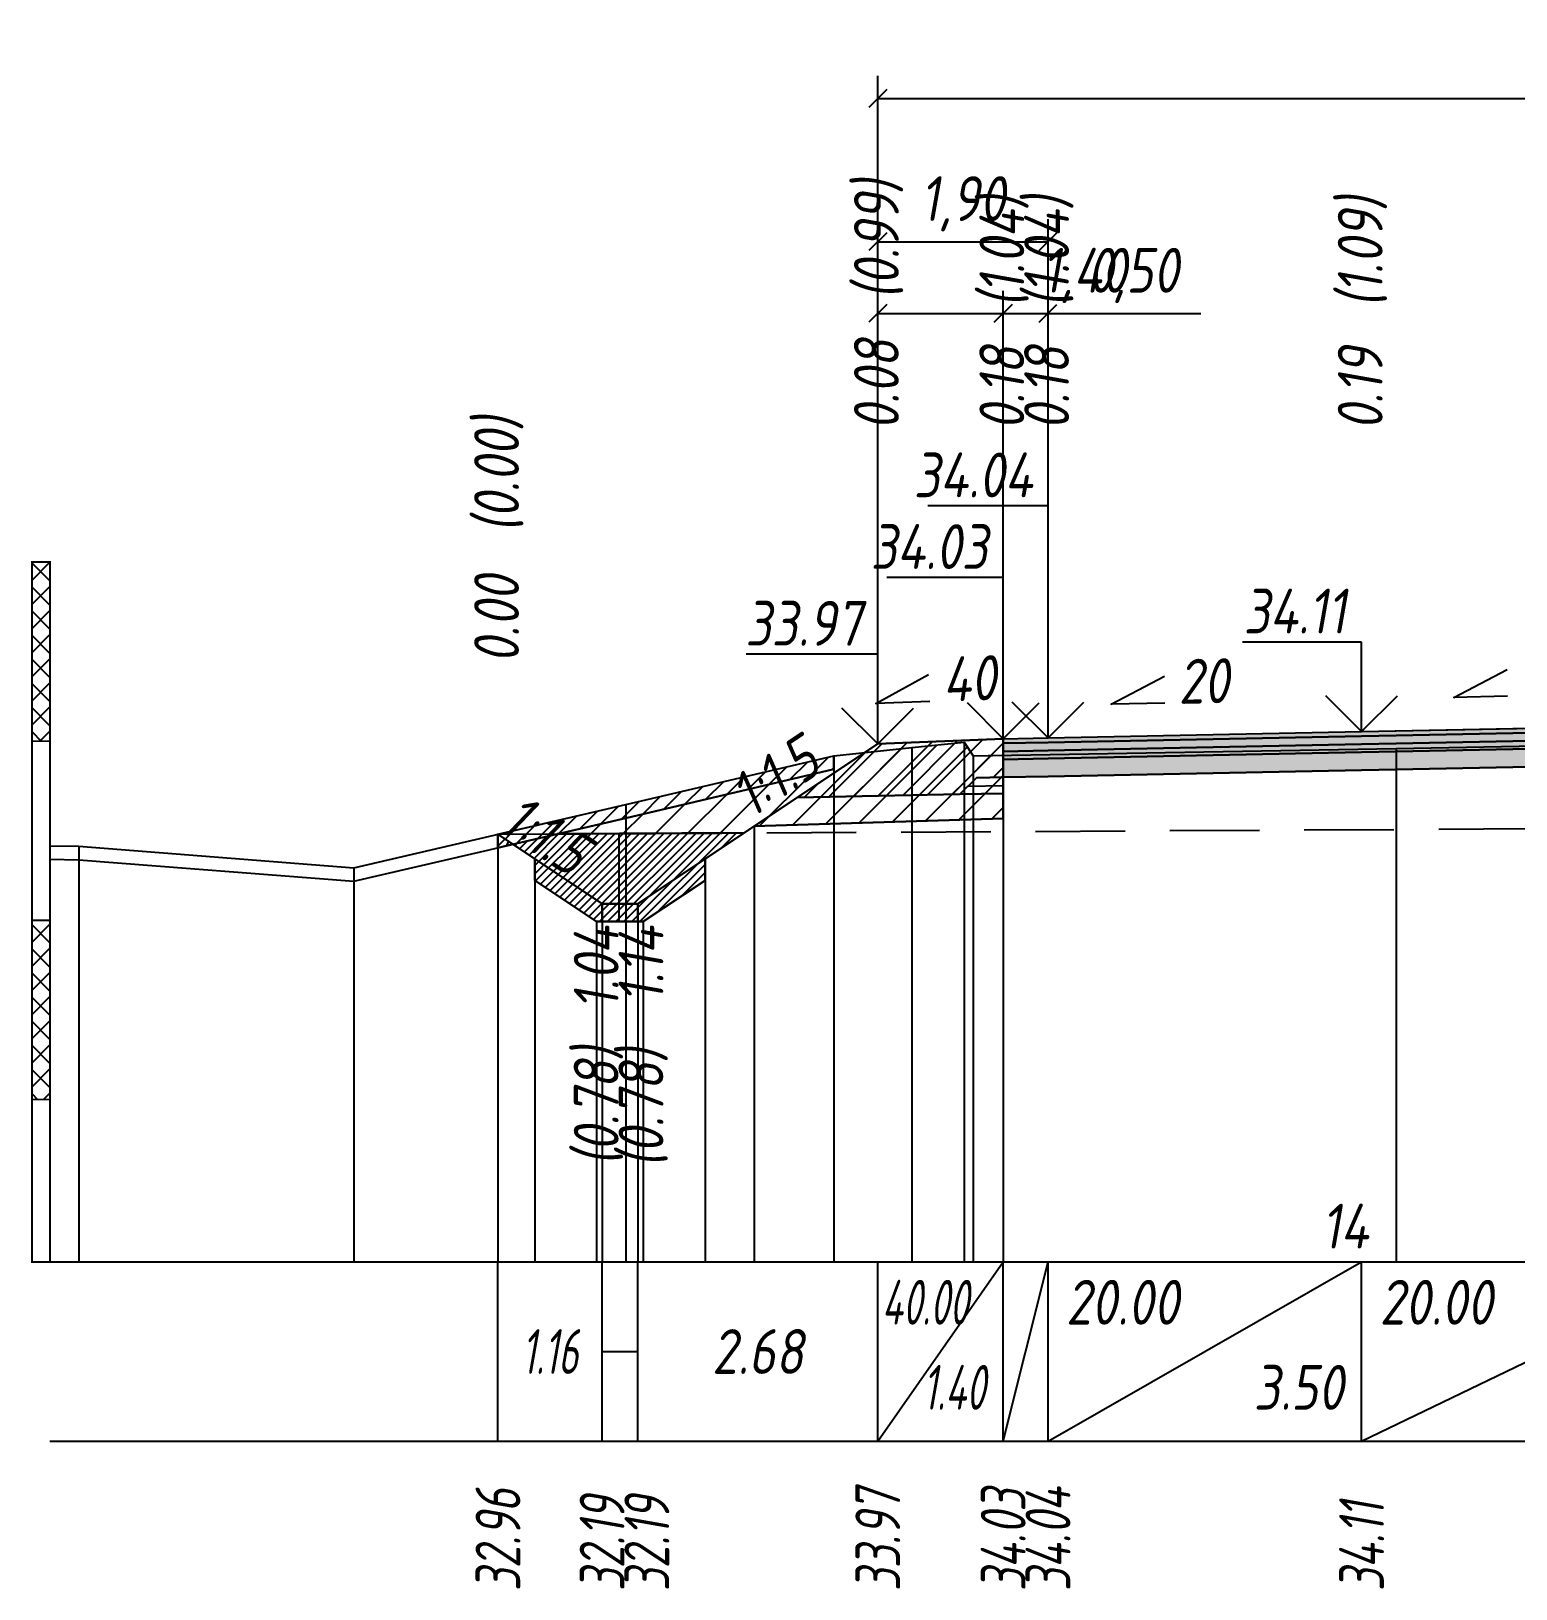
# Model space of a CAD drawing. Extents: x -717 to 1451, y -133302 to 233.
# Drawn here: x 78.9 to 161.8, y -91771.3 to -91684.3 of the extents above; entities that cross this region are included whole.
import ezdxf
from ezdxf.enums import TextEntityAlignment as Align

# ---------------------------------------------------------------- set-up
doc = ezdxf.new("R2010")
doc.units = 0
doc.linetypes.add('штриховая', pattern=[0.75, 0.5, -0.25])
for name, color, linetype in [('Интерполированный поперечник', 2, 'Continuous'), ('Код_514', 1, 'Continuous'), ('Контур_0', 7, 'Continuous'), ('Контур_2521', 7, 'Continuous'), ('Контур_2564', 7, 'Continuous'), ('Контур_2660', 7, 'Continuous'), ('Контур_2665', 7, 'Continuous'), ('Контур_400', 7, 'Continuous'), ('Контур_508', 7, 'Continuous'), ('Контур_512', 7, 'Continuous'), ('Контур_513', 7, 'Continuous'), ('Контур_818', 7, 'Continuous'), ('Красный поперечник', 1, 'Continuous'), ('Линейка абсолютных высот', 7, 'Continuous'), ('Объём_2501', 7, 'Continuous'), ('Объём_2564', 7, 'Continuous'), ('Объём_2650', 7, 'Continuous'), ('Объём_2660', 7, 'Continuous'), ('Объём_2661', 7, 'Continuous'), ('Объём_2663', 7, 'Continuous'), ('Объём_2664', 7, 'Continuous'), ('Объём_2665', 7, 'Continuous'), ('Объём_2666', 7, 'Continuous'), ('Откосы', 7, 'Continuous'), ('Отметки покрытия', 7, 'Continuous'), ('Рабочие отметки', 7, 'Continuous'), ('Рабочие отметки доп.', 7, 'Continuous'), ('Слои выравнивания', 7, 'Continuous'), ('Таблица', 7, 'Continuous'), ('Уклоны проезжей части', 7, 'Continuous'), ('Черный поперечник', 3, 'Continuous')]:
    doc.layers.add(name, color=color, linetype=linetype)
for name, color, linetype, true_color in [('Контур_2540', 2, 'Continuous', 0xffff00), ('Контур_2560', 2, 'Continuous', 0xffff00), ('Контур_2561', 7, 'Continuous', 0xff8040), ('Контур_2562', 3, 'Continuous', 0x00ff00), ('Контур_2563', 7, 'Continuous', 0xff8000), ('Контур_2570', 7, 'Continuous', 0x80ff00), ('Контур_2583', 3, 'Continuous', 0x00ff00), ('Контур_2584', 3, 'Continuous', 0x00ff00), ('Контур_2725', 7, 'Continuous', 0x323232), ('Контур_2736', 4, 'Continuous', 0x00ffff), ('Контур_2737', 4, 'Continuous', 0x00ffff), ('Контур_2738', 4, 'Continuous', 0x00ffff), ('Контур_2739', 4, 'Continuous', 0x00ffff), ('Контур_2741', 4, 'Continuous', 0x00ffff), ('Контур_2742', 4, 'Continuous', 0x00ffff), ('Контур_2743', 4, 'Continuous', 0x00ffff), ('Контур_2744', 7, 'Continuous', 0xa4ffff), ('Контур_2745', 7, 'Continuous', 0xa4ffff), ('Контур_2747', 4, 'Continuous', 0x00ffff), ('Контур_2748', 4, 'Continuous', 0x00ffff), ('Контур_2749', 4, 'Continuous', 0x00ffff), ('Контур_2750', 4, 'Continuous', 0x00ffff), ('Контур_2751', 4, 'Continuous', 0x00ffff), ('Контур_2752', 4, 'Continuous', 0x00ffff), ('Контур_2760', 7, 'Continuous', 0x323232), ('Контур_2761', 7, 'Continuous', 0x323232), ('Контур_2762', 7, 'Continuous', 0x323232), ('Контур_2763', 7, 'Continuous', 0x323232), ('Контур_402', 7, 'Continuous', 0xff6464), ('Контур_703', 4, 'Continuous', 0x00ffff), ('Контур_705', 4, 'Continuous', 0x00ffff), ('Контур_707', 4, 'Continuous', 0x00ffff), ('Контур_720', 131, 'Continuous', 0xaaffff), ('Объём_2520', 7, 'Continuous', 0x80ffff), ('Объём_2540', 2, 'Continuous', 0xffff00), ('Объём_2560', 2, 'Continuous', 0xffff00), ('Объём_2561', 7, 'Continuous', 0xff8040), ('Объём_2562', 3, 'Continuous', 0x00ff00), ('Объём_2563', 7, 'Continuous', 0xff8000), ('Объём_2570', 7, 'Continuous', 0x80ff00), ('Объём_2583', 3, 'Continuous', 0x00ff00), ('Объём_2584', 3, 'Continuous', 0x00ff00), ('Объём_2592', 3, 'Continuous', 0x00ff00), ('Объём_2596', 3, 'Continuous', 0x00ff00), ('Объём_2600', 7, 'Continuous', 0x808000), ('Объём_2620', 2, 'Continuous', 0xffff00), ('Объём_2746', 2, 'Continuous', 0xffff00)]:
    doc.layers.add(name, color=color, linetype=linetype, true_color=true_color)
doc.styles.get("Standard").update_dxf_attribs({"font": 'txt', "height": 2.5})
doc.styles.add('М', font='romand.shx', dxfattribs={"width": 0.8, "oblique": 10, "height": 2.5})
doc.dimstyles.new('ISO-25', dxfattribs={"dimtxt": 2.5, "dimasz": 2.5, "dimexe": 1.25, "dimexo": 0.625, "dimtad": 1, "dimtxsty": 'Standard', "dimcen": 2.5, "dimadec": 0, "dimazin": 0, "dimtfac": 1, "dimtmove": 0, "dimatfit": 3, "dimfxl": 1, "dimarcsym": 0})
pattern_1 = [(45.0000013, (0, 0), (-0.67351924, 0.673519211), []), (135.0000003, (0, 0), (-0.673519222, -0.67351923), [])]

# ---------------------------------------------------------------- blocks, each defined once
blk = doc.blocks.new('_Oblique')
at = {"color": 0, "linetype": 'ByBlock', "lineweight": -2}
blk.add_line((-0.5, -0.5), (0.5, 0.5), dxfattribs=at)
blk = doc.blocks.new('*D1796')
at = {"color": 0, "lineweight": -2, "transparency": 16777216}
for p, q in [((126.197, -91723.513), (126.197, -91698.793)), ((133.197, -91723.233), (133.197, -91698.793)), ((126.197, -91700.043), (133.197, -91700.043)), ((133.197, -91700.043), (141.277, -91700.043))]:
    blk.add_line(p, q, dxfattribs=at)
at = {"layer": 'Defpoints', "color": 0, "transparency": 16777216}
for p in [(133.197, -91700.043), (126.197, -91724.138), (133.197, -91723.858)]:
    blk.add_point(p, dxfattribs=at)
at = {"color": 0, "lineweight": -2, "transparency": 16777216, "rotation": 180}
blk.add_blockref('_Oblique', (126.197, -91700.043), dxfattribs=at)
at = {"color": 0, "lineweight": -2, "transparency": 16777216}
blk.add_blockref('_Oblique', (133.197, -91700.043), dxfattribs=at)
at = {"color": 0, "transparency": 16777216, "insert": (137.737, -91697.93), "char_height": 2.5, "width": 8.75, "attachment_point": 5, "style": 'М'}
blk.add_mtext('1,40', dxfattribs=at)
blk = doc.blocks.new('*D1798')
at = {"color": 0, "lineweight": -2, "transparency": 16777216}
for p, q in [((133.197, -91723.233), (133.197, -91698.793)), ((135.697, -91723.183), (135.697, -91698.793)), ((133.197, -91700.043), (135.697, -91700.043)), ((135.697, -91700.043), (144.22, -91700.043))]:
    blk.add_line(p, q, dxfattribs=at)
at = {"layer": 'Defpoints', "color": 0, "transparency": 16777216}
for p in [(135.697, -91700.043), (133.197, -91723.858), (135.697, -91723.808)]:
    blk.add_point(p, dxfattribs=at)
at = {"color": 0, "lineweight": -2, "transparency": 16777216, "rotation": 180}
blk.add_blockref('_Oblique', (133.197, -91700.043), dxfattribs=at)
at = {"color": 0, "lineweight": -2, "transparency": 16777216}
blk.add_blockref('_Oblique', (135.697, -91700.043), dxfattribs=at)
at = {"color": 0, "transparency": 16777216, "insert": (140.458, -91697.93), "char_height": 2.5, "width": 9.16667, "attachment_point": 5, "style": 'М'}
blk.add_mtext('0,50', dxfattribs=at)
blk = doc.blocks.new('*D1801')
at = {"color": 0, "lineweight": -2, "transparency": 16777216}
for p, q in [((126.197, -91723.513), (126.197, -91694.793)), ((135.697, -91723.183), (135.697, -91694.793)), ((126.197, -91696.043), (135.697, -91696.043))]:
    blk.add_line(p, q, dxfattribs=at)
at = {"layer": 'Defpoints', "color": 0, "transparency": 16777216}
for p in [(135.697, -91696.043), (126.197, -91724.138), (135.697, -91723.808)]:
    blk.add_point(p, dxfattribs=at)
at = {"color": 0, "lineweight": -2, "transparency": 16777216, "rotation": 180}
blk.add_blockref('_Oblique', (126.197, -91696.043), dxfattribs=at)
at = {"color": 0, "lineweight": -2, "transparency": 16777216}
blk.add_blockref('_Oblique', (135.697, -91696.043), dxfattribs=at)
at = {"color": 0, "transparency": 16777216, "insert": (130.947, -91693.93), "char_height": 2.5, "width": 8.75, "attachment_point": 5, "style": 'М'}
blk.add_mtext('1,90', dxfattribs=at)
blk = doc.blocks.new('*D1802')
at = {"color": 0, "lineweight": -2, "transparency": 16777216}
for p, q in [((126.197, -91723.513), (126.197, -91686.793)), ((221.697, -91723.513), (221.697, -91686.793)), ((126.197, -91688.043), (221.697, -91688.043))]:
    blk.add_line(p, q, dxfattribs=at)
at = {"layer": 'Defpoints', "color": 0, "transparency": 16777216}
for p in [(221.697, -91688.043), (126.197, -91724.138), (221.697, -91724.138)]:
    blk.add_point(p, dxfattribs=at)
at = {"color": 0, "lineweight": -2, "transparency": 16777216, "rotation": 180}
blk.add_blockref('_Oblique', (126.197, -91688.043), dxfattribs=at)
at = {"color": 0, "lineweight": -2, "transparency": 16777216}
blk.add_blockref('_Oblique', (221.697, -91688.043), dxfattribs=at)
at = {"color": 0, "transparency": 16777216, "insert": (173.947, -91685.93), "char_height": 2.5, "width": 10.41667, "attachment_point": 5, "style": 'М'}
blk.add_mtext('19,10', dxfattribs=at)

msp = doc.modelspace()

# ---------------------------------------------------------------- hatches: boundary and pattern name
at = {"transparency": 33554681}
h = msp.add_hatch(dxfattribs=at)
h.set_pattern_fill('ANGLE', color=256)
h.set_pattern_definition([(0, (0, 0), (0, 6.985), [5.08, -1.905]), (90, (0, 0), (-6.985, 4e-16), [5.08, -1.905])])
h.paths.add_polyline_path([(113.809, -91729.078), (118.734, -91729.051), (116.56, -91730.5), (116.56, -91731.702), (113.113, -91734), (110.508, -91734), (107.06, -91731.702), (107.06, -91730.5), (105.834, -91729.683), (108.307, -91729.108)])
at = {"layer": 'Линейка абсолютных высот'}
h = msp.add_hatch(dxfattribs=at)
h.set_pattern_fill('ANSI37', scale=0.3, style=0)
h.set_pattern_definition(pattern_1)
h.paths.add_polyline_path([(80, -91723.926), (80, -91713.926), (79, -91713.926), (79, -91723.926)])
h = msp.add_hatch(dxfattribs=at)
h.set_pattern_fill('ANSI37', scale=0.3, style=0)
h.set_pattern_definition(pattern_1)
h.paths.add_polyline_path([(80, -91743.926), (80, -91733.926), (79, -91733.926), (79, -91743.926)])
at = {"layer": 'Объём_2563'}
h = msp.add_hatch(dxfattribs=at)
h.set_pattern_fill('ANSI31', color=256, scale=0.3)
h.paths.add_polyline_path([(126.197, -91724.076), (133.197, -91723.796), (133.197, -91725.946), (131.697, -91725.976), (130.779, -91726.894), (121.697, -91727.076)])
at = {"layer": 'Объём_2570'}
h = msp.add_hatch(dxfattribs=at)
h.set_pattern_fill('ANSI31', color=256, scale=0.2)
h.paths.add_polyline_path([(123.753, -91725.499), (112.143, -91728.217), (105, -91729.876), (105, -91729.126), (112.143, -91727.467), (123.753, -91724.749)])
at = {"layer": 'Объём_2600'}
h = msp.add_hatch(dxfattribs=at)
h.set_pattern_fill('ANSI31', color=6, scale=0.4)
h.paths.add_polyline_path([(131.515, -91724.741), (133.197, -91724.712), (133.197, -91728.253), (119.306, -91728.67), (118.734, -91729.051), (108.307, -91729.108), (112.143, -91728.217), (123.753, -91725.499), (123.753, -91724.749), (128.098, -91724.275), (131.015, -91723.991)])
h = msp.add_hatch(dxfattribs=at)
h.set_pattern_fill('HONEY', color=5, scale=0.3)
h.paths.add_polyline_path([(105, -91729.876), (105, -91729.126), (105.834, -91729.683)])
at = {"layer": 'Объём_2620'}
h = msp.add_hatch(dxfattribs=at)
h.set_pattern_fill('ANSI31', color=2, scale=0.1)
h.paths.add_polyline_path([(113.809, -91729.078), (118.734, -91729.051), (116.56, -91730.5), (116.56, -91731.702), (113.113, -91734), (110.508, -91734), (107.06, -91731.702), (107.06, -91730.5), (105.834, -91729.683), (108.307, -91729.108)])
at = {"layer": 'Слои выравнивания'}
for color, points in [(2, [(133.197, -91723.796), (135.697, -91723.746), (153.197, -91723.396), (155.128, -91723.357), (173.738, -91722.985), (173.947, -91722.981), (173.947, -91723.231), (173.738, -91723.235), (155.128, -91723.607), (153.197, -91723.646), (135.697, -91723.996), (133.197, -91724.046)]), (3, [(133.197, -91724.046), (135.697, -91723.996), (153.197, -91723.646), (155.128, -91723.607), (173.738, -91723.235), (173.947, -91723.231), (173.947, -91723.681), (173.738, -91723.685), (155.128, -91724.057), (153.197, -91724.096), (135.697, -91724.446), (133.197, -91724.496)]), (4, [(133.197, -91724.496), (135.697, -91724.446), (153.197, -91724.096), (155.128, -91724.057), (173.738, -91723.685), (173.947, -91723.681), (173.947, -91724.131), (173.738, -91724.135), (155.128, -91724.507), (153.197, -91724.546), (135.697, -91724.896), (133.197, -91724.946)]), (5, [(133.197, -91724.946), (135.697, -91724.896), (153.197, -91724.546), (155.128, -91724.507), (173.738, -91724.135), (173.947, -91724.131), (173.947, -91725.131), (173.738, -91725.135), (155.128, -91725.507), (153.197, -91725.546), (135.697, -91725.896), (133.197, -91725.946)])]:
    msp.add_hatch(color=color, dxfattribs=at).paths.add_polyline_path(points)

# ---------------------------------------------------------------- linework, layer by layer
at = {"layer": 'Интерполированный поперечник', "linetype": 'штриховая', "ltscale": 10, "flags": 128}
msp.add_lwpolyline([(105, -91729.126), (230.554, -91728.436)], dxfattribs=at)
at = {"layer": 'Код_514'}
for p, q in [((105, -91763), (105, -91753)), ((110.81, -91763), (110.81, -91753)), ((112.81, -91763), (112.81, -91753)), ((126.197, -91763), (126.197, -91753)), ((126.197, -91763), (133.197, -91753)), ((133.197, -91763), (133.197, -91753)), ((133.197, -91763), (135.697, -91753)), ((135.697, -91763), (135.697, -91753)), ((135.697, -91763), (153.197, -91753)), ((153.197, -91763), (153.197, -91753)), ((153.197, -91763), (173.947, -91753)), ((110.81, -91758), (112.81, -91758))]:
    msp.add_line(p, q, dxfattribs=at)
at = {"layer": 'Контур_0', "flags": 128}
for points in [[(126.197, -91724.076), (118.734, -91729.051), (118.734, -91729.051), (118.734, -91729.051), (118.734, -91729.051), (118.734, -91729.051), (118.734, -91729.051), (118.734, -91729.051), (118.734, -91729.051), (118.734, -91729.051), (118.734, -91729.051), (118.734, -91729.051), (118.734, -91729.051), (118.734, -91729.051), (118.734, -91729.051), (112.81, -91733), (110.81, -91733), (105, -91729.126), (105, -91729.126), (105, -91729.126), (105, -91729.126), (105, -91729.126), (105, -91729.126), (105, -91729.126), (105, -91729.126), (105, -91729.126), (105, -91729.126), (105, -91729.126), (105, -91729.126), (105, -91729.126)], [(126.197, -91724.076), (118.734, -91729.051), (118.734, -91729.051), (118.734, -91729.051), (118.734, -91729.051), (118.734, -91729.051), (118.734, -91729.051), (118.734, -91729.051), (118.734, -91729.051), (118.734, -91729.051), (118.734, -91729.051), (118.734, -91729.051), (118.734, -91729.051), (118.734, -91729.051), (118.734, -91729.051), (112.81, -91733)], [(121.697, -91727.076), (130.779, -91726.894), (131.697, -91725.976), (133.197, -91725.946)], [(131.697, -91725.976), (133.197, -91725.946), (133.197, -91726.846), (130.779, -91726.894), (131.697, -91725.976), (131.697, -91725.976)]]:
    msp.add_lwpolyline(points, dxfattribs=at)
at = {"layer": 'Контур_2521', "color": 250, "flags": 128}
msp.add_lwpolyline([(131.238, -91726.435), (133.197, -91726.396)], dxfattribs=at)
at = {"layer": 'Контур_2540', "flags": 128}
msp.add_lwpolyline([(130.779, -91726.894), (133.197, -91726.846), (133.197, -91728.253), (119.306, -91728.67), (121.697, -91727.076), (130.779, -91726.894), (130.779, -91726.894)], dxfattribs=at)
at = {"layer": 'Контур_2560', "flags": 128}
msp.add_lwpolyline([(126.197, -91724.076), (126.197, -91724.076), (126.197, -91724.076), (133.197, -91723.796)], dxfattribs=at)
at = {"layer": 'Контур_2561', "flags": 128}
msp.add_lwpolyline([(133.197, -91723.796), (133.197, -91723.796), (126.197, -91724.076), (126.197, -91724.076), (133.197, -91723.796)], dxfattribs=at)
at = {"layer": 'Контур_2562', "flags": 128}
msp.add_lwpolyline([(126.197, -91724.076), (126.197, -91724.076), (126.197, -91724.076), (126.197, -91724.076), (126.197, -91724.076)], dxfattribs=at)
at = {"layer": 'Контур_2563', "flags": 128}
msp.add_lwpolyline([(126.197, -91724.076), (133.197, -91723.796), (133.197, -91725.946), (131.697, -91725.976), (130.779, -91726.894), (121.697, -91727.076), (126.197, -91724.076), (126.197, -91724.076)], dxfattribs=at)
at = {"layer": 'Контур_2564', "flags": 128}
msp.add_lwpolyline([(126.197, -91724.076), (133.197, -91723.796)], dxfattribs=at)
at = {"layer": 'Контур_2570', "flags": 128}
msp.add_lwpolyline([(80, -91730.519), (81.602, -91730.544), (96.959, -91731.744), (96.959, -91731.744), (112.143, -91728.217), (123.753, -91725.499), (123.753, -91724.749), (128.098, -91724.275), (131.015, -91723.991), (131.515, -91724.741), (155.128, -91724.333), (173.738, -91723.981)], dxfattribs=at)
at = {"layer": 'Контур_2583', "flags": 128}
for points in [[(110.508, -91734), (110.81, -91734), (110.81, -91733), (107.06, -91730.5), (107.06, -91731.702), (110.508, -91734)], [(116.56, -91731.702), (116.56, -91730.5), (112.81, -91733), (112.81, -91734), (113.113, -91734), (116.56, -91731.702)]]:
    msp.add_lwpolyline(points, dxfattribs=at)
at = {"layer": 'Контур_2584', "flags": 128}
msp.add_lwpolyline([(112.81, -91734), (112.81, -91733), (110.81, -91733), (110.81, -91734), (112.81, -91734)], dxfattribs=at)
at = {"layer": 'Контур_2660', "flags": 128}
msp.add_lwpolyline([(119.306, -91728.67), (133.197, -91728.253)], dxfattribs=at)
at = {"layer": 'Контур_2665', "flags": 128}
msp.add_lwpolyline([(126.197, -91724.076), (126.197, -91724.076)], dxfattribs=at)
at = {"layer": 'Контур_2725', "flags": 128}
msp.add_lwpolyline([(133.197, -91725.946), (135.697, -91725.896), (153.197, -91725.546), (155.128, -91725.507), (173.738, -91725.135), (173.947, -91725.131), (193.633, -91725.524), (194.697, -91725.546), (212.197, -91725.896), (214.697, -91725.946)], dxfattribs=at)
at = {"layer": 'Контур_2736', "flags": 128}
for points in [[(126.197, -91724.076), (118.734, -91729.051)], [(118.734, -91729.051), (112.81, -91733)]]:
    msp.add_lwpolyline(points, dxfattribs=at)
at = {"layer": 'Контур_2737', "flags": 128}
msp.add_lwpolyline([(118.734, -91729.051), (118.734, -91729.051)], dxfattribs=at)
at = {"layer": 'Контур_2738', "flags": 128}
msp.add_lwpolyline([(118.734, -91729.051), (118.734, -91729.051)], dxfattribs=at)
at = {"layer": 'Контур_2739', "flags": 128}
msp.add_lwpolyline([(118.734, -91729.051), (118.734, -91729.051)], dxfattribs=at)
at = {"layer": 'Контур_2741', "flags": 128}
msp.add_lwpolyline([(105, -91729.126), (105, -91729.126)], dxfattribs=at)
at = {"layer": 'Контур_2742', "flags": 128}
msp.add_lwpolyline([(105, -91729.126), (105, -91729.126)], dxfattribs=at)
at = {"layer": 'Контур_2743', "flags": 128}
msp.add_lwpolyline([(105, -91729.126), (105, -91729.126)], dxfattribs=at)
at = {"layer": 'Контур_2744', "flags": 128}
msp.add_lwpolyline([(105, -91729.126), (105, -91729.126)], dxfattribs=at)
msp.add_lwpolyline([(105, -91729.126), (105, -91729.126)], dxfattribs=at)
msp.add_lwpolyline([(105, -91729.126), (105, -91729.126)], dxfattribs=at)
msp.add_lwpolyline([(105, -91729.126), (105, -91729.126)], dxfattribs=at)
msp.add_lwpolyline([(105, -91729.126), (105, -91729.126)], dxfattribs=at)
msp.add_lwpolyline([(105, -91729.126), (105, -91729.126)], dxfattribs=at)
at = {"layer": 'Контур_2745', "flags": 128}
msp.add_lwpolyline([(118.734, -91729.051), (118.734, -91729.051)], dxfattribs=at)
msp.add_lwpolyline([(118.734, -91729.051), (118.734, -91729.051)], dxfattribs=at)
msp.add_lwpolyline([(118.734, -91729.051), (118.734, -91729.051)], dxfattribs=at)
msp.add_lwpolyline([(118.734, -91729.051), (118.734, -91729.051)], dxfattribs=at)
msp.add_lwpolyline([(118.734, -91729.051), (118.734, -91729.051)], dxfattribs=at)
msp.add_lwpolyline([(118.734, -91729.051), (118.734, -91729.051)], dxfattribs=at)
at = {"layer": 'Контур_2747', "flags": 128}
msp.add_lwpolyline([(118.734, -91729.051), (118.734, -91729.051)], dxfattribs=at)
at = {"layer": 'Контур_2748', "flags": 128}
msp.add_lwpolyline([(118.734, -91729.051), (118.734, -91729.051)], dxfattribs=at)
at = {"layer": 'Контур_2749', "flags": 128}
msp.add_lwpolyline([(118.734, -91729.051), (118.734, -91729.051)], dxfattribs=at)
at = {"layer": 'Контур_2750', "flags": 128}
msp.add_lwpolyline([(105, -91729.126), (105, -91729.126)], dxfattribs=at)
at = {"layer": 'Контур_2751', "flags": 128}
msp.add_lwpolyline([(105, -91729.126), (105, -91729.126)], dxfattribs=at)
at = {"layer": 'Контур_2752', "flags": 128}
msp.add_lwpolyline([(105, -91729.126), (105, -91729.126)], dxfattribs=at)
at = {"layer": 'Контур_2760', "flags": 128}
msp.add_lwpolyline([(133.197, -91723.796), (135.697, -91723.746), (153.197, -91723.396), (155.128, -91723.357), (173.738, -91722.985), (173.947, -91722.981), (193.633, -91723.374), (194.697, -91723.396), (212.197, -91723.746), (214.697, -91723.796)], dxfattribs=at)
at = {"layer": 'Контур_2761', "flags": 128}
msp.add_lwpolyline([(133.197, -91724.046), (135.697, -91723.996), (153.197, -91723.646), (155.128, -91723.607), (173.738, -91723.235), (173.947, -91723.231), (193.633, -91723.624), (194.697, -91723.646), (212.197, -91723.996), (214.697, -91724.046)], dxfattribs=at)
at = {"layer": 'Контур_2762', "flags": 128}
msp.add_lwpolyline([(133.197, -91724.496), (135.697, -91724.446), (153.197, -91724.096), (155.128, -91724.057), (173.738, -91723.685), (173.947, -91723.681), (193.633, -91724.074), (194.697, -91724.096), (212.197, -91724.446), (214.697, -91724.496)], dxfattribs=at)
at = {"layer": 'Контур_2763', "flags": 128}
msp.add_lwpolyline([(133.197, -91724.946), (135.697, -91724.896), (153.197, -91724.546), (155.128, -91724.507), (173.738, -91724.135), (173.947, -91724.131), (193.633, -91724.524), (194.697, -91724.546), (212.197, -91724.896), (214.697, -91724.946)], dxfattribs=at)
at = {"layer": 'Контур_400', "flags": 128}
msp.add_lwpolyline([(133.197, -91723.796), (135.697, -91723.746), (135.697, -91723.746), (135.697, -91723.746), (135.697, -91723.746), (135.697, -91723.746), (135.697, -91723.746), (153.197, -91723.396), (173.947, -91722.981)], dxfattribs=at)
at = {"layer": 'Контур_402', "flags": 128}
msp.add_lwpolyline([(119.306, -91728.67), (133.197, -91728.253), (133.197, -91725.946), (173.947, -91725.131), (214.697, -91725.946), (214.697, -91728.253), (226.701, -91728.613)], dxfattribs=at)
at = {"layer": 'Контур_508', "flags": 128}
msp.add_lwpolyline([(105, -91729.126), (107.06, -91730.5), (107.06, -91731.702), (110.508, -91734), (110.81, -91734), (112.81, -91734), (113.113, -91734), (116.56, -91731.702), (116.56, -91730.5), (119.306, -91728.67), (133.197, -91728.253), (133.197, -91725.946), (173.947, -91725.131), (214.697, -91725.946), (214.697, -91728.253), (226.701, -91728.613), (230.063, -91730.855), (230.366, -91730.855), (232.366, -91730.855), (232.669, -91730.855), (236.116, -91728.557), (236.116, -91727.355), (238.879, -91725.513)], dxfattribs=at)
at = {"layer": 'Контур_512', "flags": 128}
msp.add_lwpolyline([(105, -91729.126), (107.06, -91730.5), (107.06, -91731.702), (110.508, -91734), (110.81, -91734), (112.81, -91734), (113.113, -91734), (116.56, -91731.702), (116.56, -91730.5), (119.306, -91728.67), (133.197, -91728.253)], dxfattribs=at)
at = {"layer": 'Контур_513', "flags": 128}
msp.add_lwpolyline([(105, -91729.126), (107.06, -91730.5), (107.06, -91731.702), (110.508, -91734), (110.81, -91734), (112.81, -91734), (113.113, -91734), (116.56, -91731.702), (116.56, -91730.5), (119.306, -91728.67), (133.197, -91728.253), (133.197, -91725.946), (173.947, -91725.131), (214.697, -91725.946), (214.697, -91728.253), (226.701, -91728.613), (230.063, -91730.855), (230.366, -91730.855), (232.366, -91730.855), (232.669, -91730.855), (236.116, -91728.557), (236.116, -91727.355), (238.879, -91725.513)], dxfattribs=at)
at = {"layer": 'Контур_703', "flags": 128}
msp.add_lwpolyline([(126.197, -91724.076), (118.734, -91729.051)], dxfattribs=at)
at = {"layer": 'Контур_705', "flags": 128}
msp.add_lwpolyline([(118.734, -91729.051), (118.734, -91729.051)], dxfattribs=at)
at = {"layer": 'Контур_707', "flags": 128}
msp.add_lwpolyline([(110.81, -91733), (105, -91729.126)], dxfattribs=at)
at = {"layer": 'Контур_720', "flags": 128}
msp.add_lwpolyline([(112.81, -91733), (110.81, -91733)], dxfattribs=at)
at = {"layer": 'Контур_818', "flags": 128}
msp.add_lwpolyline([(105, -91729.876), (112.143, -91728.217), (123.753, -91725.499), (123.753, -91724.749), (128.098, -91724.275), (131.015, -91723.991), (131.515, -91724.741), (155.128, -91724.333), (173.738, -91723.981)], dxfattribs=at)
at = {"layer": 'Красный поперечник'}
for p, q in [((135.697, -91723.746), (153.197, -91723.396)), ((153.197, -91723.396), (173.947, -91722.981)), ((112.81, -91733), (126.197, -91724.076)), ((126.197, -91724.076), (133.197, -91723.796)), ((133.197, -91723.796), (135.697, -91723.746)), ((133.197, -91728.253), (133.197, -91753)), ((105, -91729.126), (105, -91753)), ((105, -91729.126), (110.81, -91733)), ((119.306, -91728.67), (119.306, -91753)), ((107.06, -91730.5), (107.06, -91753)), ((116.56, -91730.5), (116.56, -91753)), ((107.06, -91731.702), (107.06, -91753)), ((116.56, -91731.702), (116.56, -91753)), ((110.81, -91733), (112.81, -91733)), ((110.508, -91734), (110.508, -91753)), ((110.81, -91734), (110.81, -91753)), ((112.81, -91734), (112.81, -91753)), ((113.113, -91734), (113.113, -91753))]:
    msp.add_line(p, q, dxfattribs=at)
at = {"layer": 'Линейка абсолютных высот', "color": 7, "const_width": 0.1, "flags": 128}
for points in [[(80, -91723.926), (80, -91713.926), (79, -91713.926), (79, -91723.926), (80, -91723.926)], [(80, -91733.926), (80, -91723.926), (79, -91723.926), (79, -91733.926), (80, -91733.926)], [(80, -91743.926), (80, -91733.926), (79, -91733.926), (79, -91743.926), (80, -91743.926)], [(80, -91753), (80, -91743.926), (79, -91743.926), (79, -91753), (80, -91753)]]:
    msp.add_lwpolyline(points, dxfattribs=at)
at = {"layer": 'Объём_2501', "flags": 128}
msp.add_lwpolyline([(133.197, -91723.796), (135.697, -91723.746), (135.697, -91723.746), (135.697, -91723.746), (135.697, -91723.746), (135.697, -91723.746), (135.697, -91723.746), (153.197, -91723.396), (173.947, -91722.981)], dxfattribs=at)
at = {"layer": 'Объём_2520', "color": 250, "flags": 128}
msp.add_lwpolyline([(131.697, -91725.976), (133.197, -91725.946), (133.197, -91726.846), (130.779, -91726.894), (131.697, -91725.976), (131.697, -91725.976)], dxfattribs=at)
at = {"layer": 'Объём_2540', "flags": 128}
msp.add_lwpolyline([(130.779, -91726.894), (133.197, -91726.846), (133.197, -91728.253), (119.306, -91728.67), (121.697, -91727.076), (130.779, -91726.894), (130.779, -91726.894)], dxfattribs=at)
at = {"layer": 'Объём_2560', "flags": 128}
msp.add_lwpolyline([(126.197, -91724.076), (126.197, -91724.076), (126.197, -91724.076), (133.197, -91723.796)], dxfattribs=at)
at = {"layer": 'Объём_2561', "flags": 128}
msp.add_lwpolyline([(133.197, -91723.796), (133.197, -91723.796), (126.197, -91724.076), (126.197, -91724.076), (133.197, -91723.796)], dxfattribs=at)
at = {"layer": 'Объём_2562', "flags": 128}
msp.add_lwpolyline([(126.197, -91724.076), (126.197, -91724.076), (126.197, -91724.076), (126.197, -91724.076), (126.197, -91724.076)], dxfattribs=at)
at = {"layer": 'Объём_2563', "color": 250, "flags": 128}
msp.add_lwpolyline([(126.197, -91724.076), (133.197, -91723.796), (133.197, -91725.946), (131.697, -91725.976), (130.779, -91726.894), (121.697, -91727.076), (126.197, -91724.076), (126.197, -91724.076)], dxfattribs=at)
at = {"layer": 'Объём_2564', "flags": 128}
msp.add_lwpolyline([(126.197, -91724.076), (133.197, -91723.796)], dxfattribs=at)
at = {"layer": 'Объём_2570', "flags": 128}
msp.add_lwpolyline([(123.753, -91725.499), (112.143, -91728.217), (105, -91729.876), (105, -91729.126), (112.143, -91727.467), (123.753, -91724.749), (123.753, -91725.499), (123.753, -91725.499)], dxfattribs=at)
at = {"layer": 'Объём_2583', "flags": 128}
for points in [[(110.508, -91734), (110.81, -91734), (110.81, -91733), (107.06, -91730.5), (107.06, -91731.702), (110.508, -91734)], [(116.56, -91731.702), (116.56, -91730.5), (112.81, -91733), (112.81, -91734), (113.113, -91734), (116.56, -91731.702)]]:
    msp.add_lwpolyline(points, dxfattribs=at)
at = {"layer": 'Объём_2584', "flags": 128}
msp.add_lwpolyline([(112.81, -91734), (112.81, -91733), (110.81, -91733), (110.81, -91734), (112.81, -91734)], dxfattribs=at)
at = {"layer": 'Объём_2592', "flags": 128}
for points in [[(110.81, -91733), (107.06, -91730.5)], [(116.56, -91730.5), (112.81, -91733)]]:
    msp.add_lwpolyline(points, dxfattribs=at)
at = {"layer": 'Объём_2596', "flags": 128}
msp.add_lwpolyline([(112.81, -91733), (110.81, -91733)], dxfattribs=at)
at = {"layer": 'Объём_2600', "color": 5, "flags": 128}
msp.add_lwpolyline([(105, -91729.876), (105, -91729.126), (105.834, -91729.683), (105, -91729.876), (105, -91729.876)], dxfattribs=at)
at = {"layer": 'Объём_2620', "flags": 128}
msp.add_lwpolyline([(113.809, -91729.078), (118.734, -91729.051), (116.56, -91730.5), (116.56, -91731.702), (113.113, -91734), (110.508, -91734), (107.06, -91731.702), (107.06, -91730.5), (105.834, -91729.683), (108.307, -91729.108), (113.809, -91729.078), (113.809, -91729.078)], dxfattribs=at)
at = {"layer": 'Объём_2650', "color": 6, "flags": 128}
msp.add_lwpolyline([(131.515, -91724.741), (133.197, -91724.712), (133.197, -91728.253), (119.306, -91728.67), (118.734, -91729.051), (108.307, -91729.108), (112.143, -91728.217), (123.753, -91725.499), (123.753, -91724.749), (128.098, -91724.275), (131.015, -91723.991), (131.515, -91724.741), (131.515, -91724.741)], dxfattribs=at)
at = {"layer": 'Объём_2660', "flags": 128}
msp.add_lwpolyline([(119.306, -91728.67), (133.197, -91728.253)], dxfattribs=at)
at = {"layer": 'Объём_2661', "flags": 128}
msp.add_lwpolyline([(126.197, -91724.076), (118.734, -91729.051)], dxfattribs=at)
at = {"layer": 'Объём_2663', "flags": 128}
for points in [[(110.81, -91733), (105, -91729.126)], [(118.734, -91729.051), (112.81, -91733)]]:
    msp.add_lwpolyline(points, dxfattribs=at)
at = {"layer": 'Объём_2664', "flags": 128}
msp.add_lwpolyline([(112.81, -91733), (110.81, -91733)], dxfattribs=at)
at = {"layer": 'Объём_2665', "flags": 128}
msp.add_lwpolyline([(126.197, -91724.076), (126.197, -91724.076)], dxfattribs=at)
at = {"layer": 'Объём_2666', "flags": 128}
msp.add_lwpolyline([(126.197, -91724.076), (118.734, -91729.051)], dxfattribs=at)
at = {"layer": 'Объём_2746', "flags": 128}
for points in [[(131.515, -91724.741), (131.515, -91728.304), (119.306, -91728.67), (125.468, -91724.562), (128.098, -91724.275), (131.015, -91723.991), (131.515, -91724.741), (131.515, -91724.741)], [(116.56, -91731.702), (113.113, -91734), (110.508, -91734), (107.06, -91731.702), (107.06, -91730.5), (110.81, -91733), (112.81, -91733), (116.56, -91730.5), (116.56, -91731.702), (116.56, -91731.702)]]:
    msp.add_lwpolyline(points, dxfattribs=at)
at = {"layer": 'Откосы', "color": 1, "flags": 128}
for points in [[(161.346, -91721.421), (158.347, -91721.481), (161.316, -91719.922)], [(129.093, -91721.711), (126.096, -91721.831), (129.033, -91720.212)], [(142.221, -91721.804), (139.222, -91721.864), (142.191, -91720.304)]]:
    msp.add_lwpolyline(points, dxfattribs=at)
at = {"layer": 'Отметки покрытия', "color": 1}
for p, q in [((135.697, -91710.796), (128.997, -91710.796)), ((135.697, -91723.746), (135.697, -91710.796)), ((133.197, -91714.796), (126.697, -91714.796)), ((133.197, -91723.796), (133.197, -91714.796)), ((153.197, -91718.396), (146.547, -91718.396)), ((153.197, -91723.396), (153.197, -91718.396)), ((126.197, -91719.076), (118.847, -91719.076)), ((126.197, -91724.076), (126.197, -91719.076)), ((153.197, -91723.396), (151.197, -91721.396)), ((153.197, -91723.396), (155.197, -91721.396)), ((126.197, -91724.076), (124.197, -91722.076)), ((126.197, -91724.076), (128.197, -91722.076)), ((133.197, -91723.796), (131.197, -91721.796)), ((133.197, -91723.796), (135.197, -91721.796)), ((135.697, -91723.746), (133.697, -91721.746)), ((135.697, -91723.746), (137.697, -91721.746))]:
    msp.add_line(p, q, dxfattribs=at)
at = {"layer": 'Слои выравнивания'}
msp.add_line((133.197, -91723.796), (133.197, -91753), dxfattribs=at)
at = {"layer": 'Слои выравнивания', "color": 2, "flags": 128}
msp.add_lwpolyline([(133.197, -91723.796), (135.697, -91723.746), (153.197, -91723.396), (155.128, -91723.357), (173.738, -91722.985), (173.947, -91722.981), (173.947, -91723.231), (173.738, -91723.235), (155.128, -91723.607), (153.197, -91723.646), (135.697, -91723.996), (133.197, -91724.046)], close=True, dxfattribs=at)
at = {"layer": 'Слои выравнивания', "color": 3, "flags": 128}
msp.add_lwpolyline([(133.197, -91724.046), (135.697, -91723.996), (153.197, -91723.646), (155.128, -91723.607), (173.738, -91723.235), (173.947, -91723.231), (173.947, -91723.681), (173.738, -91723.685), (155.128, -91724.057), (153.197, -91724.096), (135.697, -91724.446), (133.197, -91724.496)], close=True, dxfattribs=at)
at = {"layer": 'Слои выравнивания', "color": 4, "flags": 128}
msp.add_lwpolyline([(133.197, -91724.496), (135.697, -91724.446), (153.197, -91724.096), (155.128, -91724.057), (173.738, -91723.685), (173.947, -91723.681), (173.947, -91724.131), (173.738, -91724.135), (155.128, -91724.507), (153.197, -91724.546), (135.697, -91724.896), (133.197, -91724.946)], close=True, dxfattribs=at)
at = {"layer": 'Слои выравнивания', "color": 5, "flags": 128}
msp.add_lwpolyline([(133.197, -91724.946), (135.697, -91724.896), (153.197, -91724.546), (155.128, -91724.507), (173.738, -91724.135), (173.947, -91724.131), (173.947, -91725.131), (173.738, -91725.135), (155.128, -91725.507), (153.197, -91725.546), (135.697, -91725.896), (133.197, -91725.946)], close=True, dxfattribs=at)
at = {"layer": 'Таблица'}
for p, q in [((80, -91753), (263.879, -91753)), ((80, -91763), (263.879, -91763))]:
    msp.add_line(p, q, dxfattribs=at)
at = {"layer": 'Черный поперечник', "color": 7}
for p, q in [((128.098, -91724.275), (128.098, -91753)), ((131.015, -91723.991), (131.015, -91753)), ((123.753, -91724.749), (123.753, -91753)), ((131.515, -91724.741), (131.515, -91753)), ((155.128, -91724.333), (155.128, -91753)), ((112.143, -91727.467), (112.143, -91753)), ((80, -91729.769), (80, -91753)), ((81.602, -91729.794), (81.602, -91753)), ((96.959, -91730.994), (96.959, -91753))]:
    msp.add_line(p, q, dxfattribs=at)
at = {"layer": 'Черный поперечник', "flags": 128}
msp.add_lwpolyline([(80, -91729.769), (81.602, -91729.794), (96.959, -91730.994), (112.143, -91727.467), (123.753, -91724.749), (128.098, -91724.275), (131.015, -91723.991), (131.515, -91724.741), (155.128, -91724.333), (173.738, -91723.981)], dxfattribs=at)

# ---------------------------------------------------------------- texts
at = {"layer": 'Код_514', "style": 'М', "oblique": 10}
for s, width, p in [('40.00', 0.6, (126.414, -91754)), ('20.00', 0.8, (136.697, -91754)), ('20.00', 0.8, (154.197, -91754))]:
    msp.add_text(s, height=2.5, dxfattribs=dict(at, width=width)).set_placement(p, align=Align.TOP_LEFT)
for s, width, p in [('1.16', 0.6, (107.905, -91758)), ('2.68', 0.8, (119.504, -91758))]:
    msp.add_text(s, height=2.5, dxfattribs=dict(at, width=width)).set_placement(p, align=Align.MIDDLE_CENTER)
for s, width, p in [('1.40', 0.6, (132.197, -91762)), ('3.50', 0.8, (152.197, -91762))]:
    msp.add_text(s, height=2.5, dxfattribs=dict(at, width=width)).set_placement(p, align=Align.BOTTOM_RIGHT)
at = {"layer": 'Код_514', "style": 'М', "oblique": 10, "width": 0.7}
for s, p in [('32.96', (105, -91771.382)), ('32.19', (110.81, -91771.382)), ('32.19', (113.31, -91771.382)), ('33.97', (126.197, -91771.382)), ('34.03', (133.197, -91771.382)), ('34.04', (135.697, -91771.382)), ('34.11', (153.197, -91771.382))]:
    msp.add_text(s, height=2.5, rotation=90, dxfattribs=at).set_placement(p, align=Align.MIDDLE_LEFT)
at = {"layer": 'Отметки покрытия', "color": 1, "style": 'М', "oblique": 10, "width": 0.8}
for s, p in [('34.04', (134.838, -91711.064)), ('34.03', (132.338, -91715.064)), ('34.11', (152.338, -91718.664)), ('33.97', (125.338, -91719.344))]:
    msp.add_text(s, height=2.5, dxfattribs=at).set_placement(p, align=Align.BOTTOM_RIGHT)
at = {"layer": 'Рабочие отметки', "color": 1, "style": 'М', "oblique": 10, "width": 0.8}
for s, p in [('0.08', (126.119, -91706.546)), ('0.18', (133.119, -91706.546)), ('0.18', (135.619, -91706.546)), ('0.19', (153.119, -91706.546)), ('0.00', (104.922, -91719.557))]:
    msp.add_text(s, height=2.5, rotation=90, dxfattribs=at).set_placement(p, align=Align.MIDDLE_LEFT)
for s, p in [('1.04', (110.482, -91734.256)), ('1.14', (112.982, -91734.256))]:
    msp.add_text(s, height=2.5, rotation=90, dxfattribs=at).set_placement(p, align=Align.MIDDLE_RIGHT)
at = {"layer": 'Рабочие отметки доп.', "color": 1, "style": 'М', "oblique": 10, "width": 0.8}
for s, p in [('(0.99)', (126.119, -91699.246)), ('(1.04)', (133.119, -91699.696)), ('(1.04)', (135.619, -91699.696)), ('(1.09)', (153.119, -91699.696)), ('(0.00)', (104.922, -91712.257))]:
    msp.add_text(s, height=2.5, rotation=90, dxfattribs=at).set_placement(p, align=Align.MIDDLE_LEFT)
for p in [(110.482, -91740.981), (112.982, -91741.079)]:
    msp.add_text('(0.78)', height=2.5, rotation=90, dxfattribs=at).set_placement(p, align=Align.MIDDLE_RIGHT)
at = {"layer": 'Слои выравнивания', "style": 'М', "oblique": 10, "width": 0.8}
msp.add_text('14', height=2.5, dxfattribs=at).set_placement((152.284, -91753), align=Align.BOTTOM_CENTER)
at = {"layer": 'Уклоны проезжей части', "color": 1, "style": 'М', "oblique": 10, "width": 0.8}
for s, rotation, p in [('40', 2.29061, (131.398, -91722.427)), ('20', 1.14576, (144.427, -91722.571)), ('1:1.5', 33.69007, (121.577, -91727.542)), ('1:1.5', 326.30994, (106.598, -91730.833))]:
    msp.add_text(s, height=2.5, rotation=rotation, dxfattribs=at).set_placement(p, align=Align.BOTTOM_CENTER)

# ---------------------------------------------------------------- dimensions: what is measured, and where the dimension line sits
at = {"color": 5}
for base, p1, p2, picture, middle in [((221.697, -91688.043), (126.197, -91724.138), (221.697, -91724.138), '*D1802', (173.947, -91685.93)), ((135.697, -91696.043), (126.197, -91724.138), (135.697, -91723.808), '*D1801', (130.947, -91693.93)), ((133.197, -91700.043), (126.197, -91724.138), (133.197, -91723.858), '*D1796', (137.737, -91697.93)), ((135.697, -91700.043), (133.197, -91723.858), (135.697, -91723.808), '*D1798', (140.458, -91697.93))]:
    dim = msp.add_linear_dim(base=base, p1=p1, p2=p2, angle=180, dimstyle='ISO-25', override={"dimasz": 1, "dimlfac": 0.2, "dimzin": 0, "dimtxsty": 'М', "dimblk1": 'Oblique', "dimblk2": 'Oblique', "dimsah": 1}, dxfattribs=at)
    dim.commit()
    dim.dimension.update_dxf_attribs({"geometry": picture, "text_midpoint": middle})

doc.saveas('drawing.dxf')
